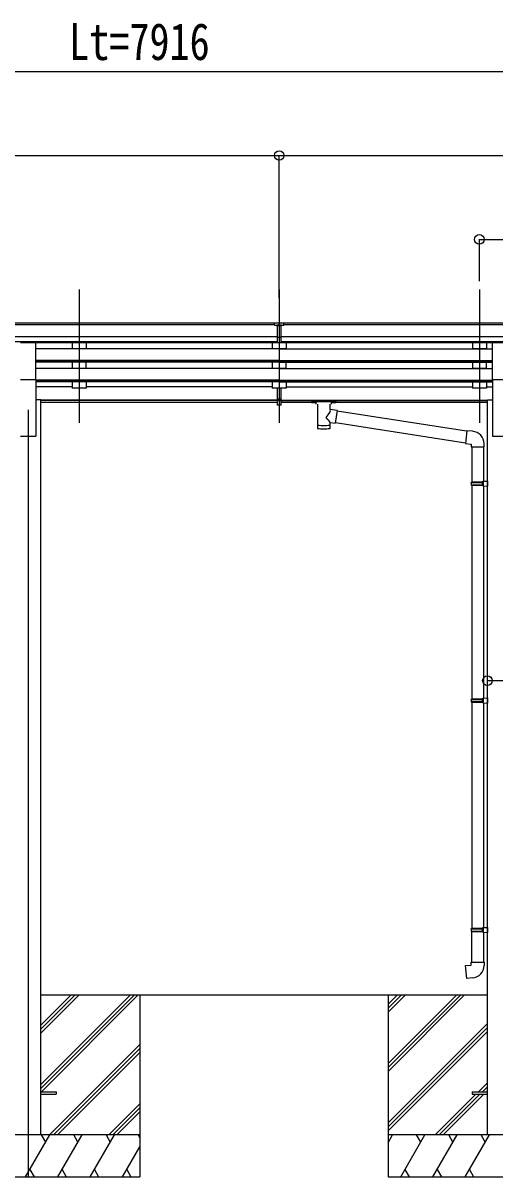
# Model space of a CAD drawing. Units: millimetres, scale not verified. Extents: x -16832 to 16820, y -11892 to 11880.
# Drawn here: x -4515 to -2827, y -6850 to -2723 of the extents above; entities that cross this region are included whole.
import ezdxf
from ezdxf.enums import TextEntityAlignment as Align

# ---------------------------------------------------------------- set-up
doc = ezdxf.new("R2010")
doc.units = ezdxf.units.MM
doc.header["$LTSCALE"] = 50
for name, color, linetype in [('0-4_YKK_12', 2, 'Continuous'), ('0-5_YKK_13', 4, 'Continuous'), ('0-6_YKK_A1', 4, 'Continuous'), ('0-7_YKK_D', 6, 'Continuous')]:
    doc.layers.add(name, color=color, linetype=linetype)
doc.styles.add('ＭＳ ゴシック', font='')
doc.styles.get('ＭＳ ゴシック').set_extended_font_data('MS Gothic')

msp = doc.modelspace()

# ---------------------------------------------------------------- linework, layer by layer
at = {"layer": '0-4_YKK_12'}
for p, q in [((-4314.72, -3675.6), (-4314.72, -4153.11)), ((-3598.72, -3675.6), (-3598.72, -4153.11)), ((-2882.72, -3675.6), (-2882.72, -4153.11)), ((-4496.72, -4106.43), (-4496.72, -6850))]:
    msp.add_line(p, q, dxfattribs=at)
at = {"layer": '0-5_YKK_13'}
for p, q in [((-3615.22, -3803.03), (-3615.22, -3795.19)), ((-3615.22, -3803.03), (-3605.22, -3803.03)), ((-3598.72, -3803.85), (-3605.22, -3803.45)), ((-3605.22, -3805.03), (-3592.22, -3805.03)), ((-3592.22, -3803.51), (-3598.72, -3803.83)), ((-3592.22, -3866.66), (-3592.22, -3801.39)), ((-4524.22, -3865.63), (-4469.22, -3865.63)), ((-4469.22, -3997.43), (-4469.22, -3865.63)), ((-3605.22, -3846.55), (-3598.72, -3846.72)), ((-3605.22, -3865.6), (-3598.72, -3866)), ((-3598.72, -3846.72), (-3592.22, -3846.55)), ((-3598.72, -3866), (-3592.22, -3865.6)), ((-2836.22, -3997.43), (-2836.22, -3865.63)), ((-2836.22, -3865.63), (-2781.22, -3865.63)), ((-4524.22, -3997.43), (-4469.22, -3997.43)), ((-2836.22, -3997.43), (-2781.22, -3997.43)), ((-3605.22, -4066.84), (-3605.22, -4029.36)), ((-3592.22, -4066.84), (-3592.22, -4029.36)), ((-3605.22, -4066.84), (-3592.22, -4066.84)), ((-3605.22, -4089.08), (-3605.22, -4066.84)), ((-3605.22, -4072.24), (-3592.22, -4072.24)), ((-3592.22, -4089.08), (-3592.22, -4066.84)), ((-3482.72, -4073.6), (-3482.72, -4079.36)), ((-3482.72, -4073.79), (-3482.72, -4075.33)), ((-3480.72, -4072.94), (-3397.72, -4072.94)), ((-3480.72, -4075.11), (-3397.72, -4075.11)), ((-3480.72, -4080.02), (-3466.22, -4080.02)), ((-3466.22, -4085.67), (-3466.22, -4079.12)), ((-3412.22, -4085.67), (-3412.22, -4079.12)), ((-3412.22, -4080.02), (-3397.72, -4080.02)), ((-3395.72, -4073.6), (-3395.72, -4079.36)), ((-3605.22, -4088.02), (-3598.72, -4088.42)), ((-3598.72, -4088.42), (-3592.22, -4088.02)), ((-3462.12, -4086.59), (-3462.14, -4172.03)), ((-3416.32, -4105.33), (-3416.32, -4086.59)), ((-3391.1, -4109.24), (-3416.32, -4105.32)), ((-3391.1, -4109.24), (-3398.12, -4154.5)), ((-2928.11, -4183.13), (-3391.42, -4111.25)), ((-3416.3, -4172.03), (-3416.33, -4151.36)), ((-3416.32, -4151.67), (-3398.12, -4154.5)), ((-2931.78, -4225.06), (-3397.85, -4152.76)), ((-2907.11, -4183.09), (-2927.95, -4181.26)), ((-2912.03, -4238.83), (-2866.03, -4238.83)), ((-2909.92, -4238.83), (-2909.92, -4364.07)), ((-2867.92, -4238.83), (-2867.92, -4361.51)), ((-2866.03, -4238.83), (-2866.03, -4227.92)), ((-2911.92, -4366.07), (-2910.92, -4364.07)), ((-2911.92, -4366.07), (-2867.92, -4366.07)), ((-2911.92, -4366.07), (-2911.92, -4374.07)), ((-2911.92, -4374.07), (-2867.92, -4374.07)), ((-2911.92, -4374.07), (-2910.92, -4376.07)), ((-2910.92, -4364.07), (-2867.92, -4364.07)), ((-2872.4, -4366.07), (-2872.83, -4364.07)), ((-2869.92, -4361.57), (-2853.92, -4361.1)), ((-2869.92, -4363.57), (-2869.92, -4361.57)), ((-2869.92, -4363.57), (-2867.92, -4363.57)), ((-2853.92, -4361.1), (-2853.92, -4379.04)), ((-2910.92, -4376.07), (-2867.92, -4376.07)), ((-2909.92, -4376.07), (-2909.92, -5139.95)), ((-2869.92, -4378.57), (-2869.92, -4376.57)), ((-2869.92, -4378.57), (-2853.92, -4379.04)), ((-2867.92, -4378.63), (-2867.92, -5137.39)), ((-2911.92, -5141.95), (-2910.92, -5139.95)), ((-2911.92, -5141.95), (-2867.92, -5141.95)), ((-2911.92, -5141.95), (-2911.92, -5149.95)), ((-2911.92, -5149.95), (-2867.92, -5149.95)), ((-2911.92, -5149.95), (-2910.92, -5151.95)), ((-2910.92, -5139.95), (-2867.92, -5139.95)), ((-2910.92, -5151.95), (-2867.92, -5151.95)), ((-2909.92, -5151.95), (-2909.92, -5960.44)), ((-2872.4, -5141.95), (-2872.83, -5139.95)), ((-2869.92, -5137.45), (-2853.92, -5136.98)), ((-2869.92, -5139.45), (-2869.92, -5137.45)), ((-2869.92, -5139.45), (-2867.92, -5139.45)), ((-2869.92, -5154.45), (-2869.92, -5152.45)), ((-2869.92, -5154.45), (-2853.92, -5154.92)), ((-2867.92, -5154.5), (-2867.92, -5957.88)), ((-2853.92, -5136.98), (-2853.92, -5154.92)), ((-2911.92, -5962.44), (-2910.92, -5960.44)), ((-2911.92, -5962.44), (-2867.92, -5962.44)), ((-2911.92, -5962.44), (-2911.92, -5970.44)), ((-2911.92, -5970.44), (-2867.92, -5970.44)), ((-2911.92, -5970.44), (-2910.92, -5972.44)), ((-2910.92, -5960.44), (-2867.92, -5960.44)), ((-2910.92, -5972.44), (-2867.92, -5972.44)), ((-2909.92, -6082.44), (-2909.92, -5972.44)), ((-2872.4, -5962.44), (-2872.83, -5960.44)), ((-2869.92, -5957.94), (-2853.92, -5957.47)), ((-2869.92, -5959.94), (-2869.92, -5957.94)), ((-2869.92, -5959.94), (-2867.92, -5959.94)), ((-2869.92, -5974.94), (-2869.92, -5972.94)), ((-2869.92, -5974.94), (-2853.92, -5975.41)), ((-2867.92, -5975), (-2867.92, -6082.44)), ((-2853.92, -5957.47), (-2853.92, -5975.41)), ((-2911.92, -6082.44), (-2865.92, -6082.44)), ((-2911.92, -6092.44), (-2911.92, -6082.44)), ((-2865.92, -6082.44), (-2865.92, -6093.36)), ((-4451.72, -6545.5), (-4396.92, -6545.5)), ((-4451.72, -6554.5), (-4396.92, -6554.5)), ((-4396.92, -6545.5), (-4396.92, -6554.5)), ((-2908.92, -6545.5), (-2908.92, -6554.5)), ((-2908.92, -6545.5), (-2854.12, -6545.5)), ((-2908.92, -6554.5), (-2854.12, -6554.5))]:
    msp.add_line(p, q, dxfattribs=at)
for points in [[(-3615.22, -3795.19), (-3597.22, -3795.03), (-3582.22, -3795.17)], [(-3592.22, -3802.99), (-3582.22, -3802.9), (-3582.22, -3795.17)], [(-3592.22, -3866.66), (-3598.72, -3867.06), (-3605.22, -3866.66), (-3605.22, -3801.32)], [(-3592.22, -3847.66), (-3595.48, -3847.74), (-3598.72, -3847.82), (-3601.96, -3847.74), (-3605.22, -3847.66)], [(-3482.72, -4073.6), (-3482.68, -4073.41), (-3482.6, -4073.27), (-3482.5, -4073.17), (-3482.4, -4073.11), (-3482.28, -4073.07), (-3481.99, -4073.01), (-3481.5, -4072.96), (-3480.96, -4072.94), (-3480.72, -4072.94)], [(-3482.72, -4079.36), (-3482.68, -4079.55), (-3482.6, -4079.69), (-3482.5, -4079.78), (-3482.4, -4079.84), (-3482.28, -4079.89), (-3481.99, -4079.95), (-3481.5, -4080), (-3480.96, -4080.02), (-3480.72, -4080.02)], [(-3397.72, -4072.94), (-3397.37, -4072.94), (-3396.84, -4072.97), (-3396.39, -4073.02), (-3396.09, -4073.09), (-3395.92, -4073.19), (-3395.8, -4073.33), (-3395.73, -4073.51), (-3395.72, -4073.6)], [(-3397.72, -4080.02), (-3397.37, -4080.02), (-3396.84, -4079.99), (-3396.39, -4079.94), (-3396.09, -4079.86), (-3395.92, -4079.77), (-3395.8, -4079.63), (-3395.73, -4079.45), (-3395.72, -4079.36)], [(-3592.22, -4089.08), (-3598.72, -4089.48), (-3605.22, -4089.08)], [(-2927.95, -4181.26), (-2931.95, -4227.09), (-2912.03, -4228.83), (-2912.03, -4238.83)], [(-2872.4, -4366.07), (-2872.4, -4374.07), (-2872.83, -4376.07)], [(-2869.92, -4376.57), (-2867.92, -4376.57), (-2867.92, -4363.57)], [(-2872.4, -5141.95), (-2872.4, -5149.95), (-2872.83, -5151.95)], [(-2869.92, -5152.45), (-2867.92, -5152.45), (-2867.92, -5139.45)], [(-2872.4, -5962.44), (-2872.4, -5970.44), (-2872.83, -5972.44)], [(-2869.92, -5972.94), (-2867.92, -5972.94), (-2867.92, -5959.94)], [(-2907, -6138.19), (-2927.84, -6140.01), (-2931.84, -6094.19), (-2911.92, -6092.44)]]:
    msp.add_lwpolyline(points, dxfattribs=at)
for centre, start, end in [((-2911.03, -4227.92), 0, 85), ((-2910.92, -6093.36), 275, 0)]:
    msp.add_arc(centre, 45, start, end, dxfattribs=at)
for centre, major_axis, ratio, start_param, end_param in [((-3574.15, -3805.34), (24.57, -1.51), 0.121868, 3.1422238, 3.1491027), ((-3480.72, -4075.33), (2, 0), 0.109601, 1.5707963, 3.1415927), ((-3439.22, -4079.12), (27, 0), 0.070066, 6.2831853, 9.424778), ((-3428.22, -4083.1), (16, 0), 0.361356, 6.2636979, 6.2831853), ((-3397.72, -4075.33), (2, 0), 0.109601, 0, 1.5707963), ((-3439.22, -4131.87), (-22.81, -26.62), 0.234429, 1.6855472, 3.1268519), ((-3439.22, -4159.59), (22.91, 0), 0.122865, 3.1415927, 6.2831853), ((-3436.67, -4129.23), (20.32, -22.25), 0.045535, 0.0389954, 1.3075346), ((-3439.22, -4172.03), (22.92, 0), 0.101955, 3.1415499, 6.2833984)]:
    msp.add_ellipse(centre, major_axis=major_axis, ratio=ratio, start_param=start_param, end_param=end_param, dxfattribs=at)
at = {"layer": '0-6_YKK_A1'}
for p, q in [((-3615.22, -3796.6), (-7888.22, -3796.6)), ((-25.22, -3796.6), (-3582.22, -3796.6)), ((-3615.22, -3801.82), (-7888.22, -3801.82)), ((-3592.22, -3801.82), (-3592.22, -3801.82)), ((-25.22, -3801.82), (-3582.22, -3801.82)), ((-3605.22, -3845.35), (-7888.22, -3845.35)), ((-3605.22, -3863.2), (-7888.22, -3863.2)), ((-3605.22, -3866.45), (-4469.22, -3866.45)), ((-4339.72, -3866.55), (-4339.72, -3888.42)), ((-4289.72, -3866.55), (-4289.72, -3888.42)), ((-3623.72, -3866.55), (-3623.72, -3888.42)), ((-25.22, -3845.35), (-3592.22, -3845.35)), ((-25.22, -3863.2), (-3592.22, -3863.2)), ((-2836.22, -3866.45), (-3592.22, -3866.45)), ((-3573.72, -3866.55), (-3573.72, -3888.42)), ((-2907.72, -3866.55), (-2907.72, -3888.42)), ((-2857.72, -3866.55), (-2857.72, -3888.42)), ((-3598.72, -3888.52), (-4469.22, -3888.52)), ((-4289.72, -3888.42), (-4339.72, -3888.42)), ((-3573.72, -3888.42), (-3623.72, -3888.42)), ((-3598.72, -3888.52), (-2836.22, -3888.52)), ((-2857.72, -3888.42), (-2907.72, -3888.42)), ((-3598.72, -3930.39), (-4469.22, -3930.39)), ((-3598.72, -3931.89), (-4469.22, -3931.89)), ((-3598.72, -3936.21), (-4469.22, -3936.21)), ((-3598.72, -3958.62), (-4469.22, -3958.62)), ((-4339.72, -3936.21), (-4339.72, -3958.52)), ((-4289.72, -3958.52), (-4339.72, -3958.52)), ((-4289.72, -3958.52), (-4289.72, -3936.21)), ((-3623.72, -3936.21), (-3623.72, -3958.52)), ((-3573.72, -3958.52), (-3623.72, -3958.52)), ((-3598.72, -3930.39), (-2836.22, -3930.39)), ((-3598.72, -3931.89), (-2836.22, -3931.89)), ((-3598.72, -3936.21), (-2836.22, -3936.21)), ((-3598.72, -3958.62), (-2836.22, -3958.62)), ((-3573.72, -3958.52), (-3573.72, -3936.21)), ((-2907.72, -3936.21), (-2907.72, -3958.52)), ((-2857.72, -3958.52), (-2907.72, -3958.52)), ((-2857.72, -3958.52), (-2857.72, -3936.21)), ((-4469.22, -3997.43), (-4469.22, -4200)), ((-3598.72, -4000.5), (-4469.22, -4000.5)), ((-3598.72, -4001.99), (-4469.22, -4001.99)), ((-3598.72, -4000.5), (-2836.22, -4000.5)), ((-3598.72, -4001.99), (-2836.22, -4001.99)), ((-2836.22, -3997.43), (-2836.22, -4200)), ((-3598.72, -4006.31), (-4469.22, -4006.31)), ((-4339.72, -4024.41), (-4469.22, -4024.41)), ((-4339.72, -4006.31), (-4339.72, -4029.36)), ((-4289.72, -4029.36), (-4339.72, -4029.36)), ((-4289.72, -4006.31), (-4289.72, -4029.36)), ((-3623.72, -4024.41), (-4289.72, -4024.41)), ((-3623.72, -4006.31), (-3623.72, -4029.36)), ((-3573.72, -4029.36), (-3623.72, -4029.36)), ((-3598.72, -4006.31), (-2836.22, -4006.31)), ((-3573.72, -4006.31), (-3573.72, -4029.36)), ((-3573.72, -4024.41), (-2907.72, -4024.41)), ((-2907.72, -4006.31), (-2907.72, -4029.36)), ((-2857.72, -4029.36), (-2907.72, -4029.36)), ((-2857.72, -4006.31), (-2857.72, -4029.36)), ((-2857.72, -4024.41), (-2836.22, -4024.41)), ((-4451.52, -4071), (-4469.22, -4071)), ((-4451.52, -6700), (-4451.52, -4071)), ((-3605.22, -4071.43), (-4451.52, -4071.43)), ((-3605.22, -4072.82), (-4451.52, -4072.82)), ((-3605.22, -4080.51), (-4451.52, -4080.51)), ((-3592.22, -4071.43), (-2853.92, -4071.43)), ((-3592.22, -4072.82), (-2853.92, -4072.82)), ((-3466.22, -4080.51), (-3592.22, -4080.51)), ((-2853.92, -4080.51), (-3412.22, -4080.51)), ((-2853.92, -6700), (-2853.92, -4071)), ((-2853.92, -4071), (-2836.22, -4071)), ((-4524.22, -4200), (-4469.22, -4200)), ((-2836.22, -4200), (-2781.22, -4200)), ((-2853.72, -6200), (-4451.72, -6200)), ((-4451.72, -6519.48), (-4132.24, -6200)), ((-4451.72, -6533.62), (-4118.1, -6200)), ((-4451.72, -6335.63), (-4316.09, -6200)), ((-4451.72, -6321.49), (-4330.23, -6200)), ((-4451.72, -6307.35), (-4344.37, -6200)), ((-4449.46, -6545.5), (-4103.96, -6200)), ((-4096.92, -6200), (-4096.92, -6850)), ((-3208.92, -6200), (-3208.92, -6850)), ((-3208.92, -6444.18), (-2964.74, -6200)), ((-3208.92, -6458.32), (-2950.6, -6200)), ((-3208.92, -6472.46), (-2936.46, -6200)), ((-3208.92, -6260.33), (-3148.59, -6200)), ((-3208.92, -6246.19), (-3162.73, -6200)), ((-3208.92, -6232.05), (-3176.87, -6200)), ((-3208.92, -6656.31), (-2854.12, -6301.51)), ((-3208.92, -6670.45), (-2854.12, -6315.65)), ((-3208.92, -6684.59), (-2854.12, -6329.79)), ((-4420.11, -6700), (-4096.92, -6376.81)), ((-4405.97, -6700), (-4096.92, -6390.95)), ((-4391.83, -6700), (-4096.92, -6405.09)), ((-2885.98, -6545.5), (-2854.12, -6513.64)), ((-3040.48, -6700), (-2894.98, -6554.5)), ((-3026.34, -6700), (-2880.84, -6554.5)), ((-3012.19, -6700), (-2866.69, -6554.5)), ((-2871.84, -6545.5), (-2854.12, -6527.78)), ((-2857.69, -6545.5), (-2854.12, -6541.93)), ((-4207.98, -6700), (-4096.92, -6588.94)), ((-4193.84, -6700), (-4096.92, -6603.08)), ((-4179.7, -6700), (-4096.92, -6617.23)), ((-4096.92, -6700), (-4896.92, -6700)), ((-4505.76, -6850), (-4419.16, -6700)), ((-4434.16, -6725.98), (-4449.16, -6700)), ((-4390.29, -6850), (-4303.69, -6700)), ((-4318.69, -6725.98), (-4333.69, -6700)), ((-4274.82, -6850), (-4188.22, -6700)), ((-4218.22, -6700), (-4203.22, -6725.98)), ((-4102.75, -6700), (-4096.92, -6710.1)), ((-2408.92, -6700), (-3208.92, -6700)), ((-3208.92, -6727.5), (-3193.04, -6700)), ((-3164.17, -6850), (-3077.57, -6700)), ((-3092.57, -6725.98), (-3107.57, -6700)), ((-3048.7, -6850), (-2962.1, -6700)), ((-2977.1, -6725.98), (-2992.1, -6700)), ((-2933.23, -6850), (-2846.63, -6700)), ((-2861.63, -6725.98), (-2876.63, -6700)), ((-4159.35, -6850), (-4096.92, -6741.86)), ((-4896.92, -6850), (-4096.92, -6850)), ((-4490.77, -6824.02), (-4475.77, -6850)), ((-4375.3, -6824.02), (-4360.3, -6850)), ((-4259.83, -6824.02), (-4244.83, -6850)), ((-4144.36, -6824.02), (-4129.36, -6850)), ((-3208.92, -6850), (-2408.92, -6850)), ((-3149.18, -6824.02), (-3134.18, -6850)), ((-3033.71, -6824.02), (-3018.71, -6850)), ((-2918.23, -6824.02), (-2903.23, -6850))]:
    msp.add_line(p, q, dxfattribs=at)
at = {"layer": '0-7_YKK_D'}
for p, q in [((-7714.72, -2896.6), (-198.72, -2896.6)), ((-7894.72, -3196.6), (-3598.72, -3196.6)), ((-3598.72, -3706.18), (-3598.72, -3195.6)), ((-3598.72, -3706.18), (-3598.72, -3195.6)), ((-3598.72, -3196.6), (-18.72, -3196.6)), ((-2882.72, -3646.71), (-2882.72, -3495.6)), ((-2882.72, -3496.6), (-2166.72, -3496.6))]:
    msp.add_line(p, q, dxfattribs=at)
msp.add_lwpolyline([(-2853.92, -5075), (-2763.52, -5075), (-2480.32, -5075)], dxfattribs=at)
for centre in [(-3598.72, -3196.6), (-3598.72, -3196.6), (-2882.72, -3496.6), (-2853.92, -5075)]:
    msp.add_circle(centre, 17, dxfattribs=at)

# ---------------------------------------------------------------- texts
at = {"layer": '0-7_YKK_D', "style": 'ＭＳ ゴシック', "width": 0.8}
msp.add_text('Lt=7916', height=132, dxfattribs=at).set_placement((-4350.32, -2894.6), align=Align.BOTTOM_LEFT)

doc.saveas('drawing.dxf')
